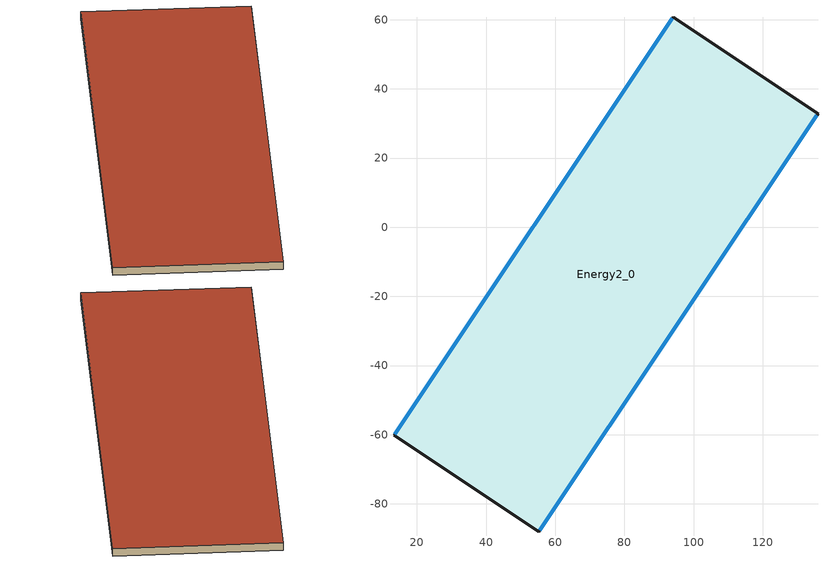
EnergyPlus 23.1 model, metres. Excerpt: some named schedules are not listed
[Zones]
Energy2_0
 floor outside (90.1-2019 Nonresidential CZ 0 Exterior Floor (Mass)): 94.16,60.76 136,32.83 55.24,-88.12 13.4,-60.18 z-14.42
 wall outside (90.1-2019 Nonresidential CZ 0 Exterior Wall (Mass)): 94.16,60.76 13.4,-60.18 55.24,-88.12 136,32.83 94.16,60.76 z-14.42:-11.9
 window (Solarban 72 (2) on Starphire - Solarban 72 (4) on Starphire - Starphire (Argon)): 93.92,60.4 13.64,-59.81 z-13.89:-12.27; 55.58,-87.61 135.66,32.32 z-14.08:-12.3
 roof outside (90.1-2019 Nonresidential CZ 0 Exterior Roof (Mass)): 94.16,60.76 13.4,-60.18 55.24,-88.12 136,32.83 z-11.9
[Site:GroundTemperature:BuildingSurface]
18, 18, 18, 18, 18, 18, 18, 18, 18, 18, 18, 18
[Site:GroundReflectance]
0.2, 0.2, 0.2, 0.2, 0.2, 0.2, 0.2, 0.2, 0.2, 0.2, 0.2, 0.2
[Site:GroundReflectance:SnowModifier]
1, 1
[Site:WeatherStation]
Wind Sensor Height Above Ground {m}=10; Wind Speed Profile Exponent=0.22; Wind Speed Profile Boundary Layer Thickness {m}=370; Air Temperature Sensor Height Above Ground {m}=1.5
[SizingPeriod:WeatherFileConditionType] Use Weather File Daylight Saving Period=No; Use Weather File Rain and Snow Indicators=No
Name | Period Selection | Day Type
Extreme Summer Weather Period for Design | SummerExtreme | SummerDesignDay
Extreme Winter Weather Period for Design | WinterExtreme | WinterDesignDay
[Building]
Building: North Axis {deg}=0; Terrain=Suburbs; Loads Convergence Tolerance Value=0.04; Temperature Convergence Tolerance Value {deltaC}=0.25; Solar Distribution=FullExterior; Maximum Number of Warmup Days=30; Minimum Number of Warmup Days=7
[Construction]
90.1-2019 Nonresidential CZ 0 Exterior Roof (Mass): Vaporpermeable Felt_0.003_90.1-2019 Nonresidential CZ 0 Exterior Roof (Mass), XPS Board_0.14713995500631277_90.1-2019 Nonresidential CZ 0 Exterior Roof (Mass), Concrete_0.203_90.1-2019 Nonresidential CZ 0 Exterior Roof (Mass), Acoustic Tile_0.005_90.1-2019 Nonresidential CZ 0 Exterior Roof (Mass)
90.1-2019 Nonresidential CZ 0 Exterior Wall (Mass): Stucco_0.025_90.1-2019 Nonresidential CZ 0 Exterior Wall (Mass), Concrete_0.203_90.1-2019 Nonresidential CZ 0 Exterior Wall (Mass), Mineral Wool_0.006340168156952033_90.1-2019 Nonresidential CZ 0 Exterior Wall (Mass), Plaster_0.013_90.1-2019 Nonresidential CZ 0 Exterior Wall (Mass)
90.1-2019 Nonresidential CZ 0 Exterior Floor (Mass): Stucco_0.025_90.1-2019 Nonresidential CZ 0 Exterior Floor (Mass), Mineral Wool_0.005244967487677573_90.1-2019 Nonresidential CZ 0 Exterior Floor (Mass), Concrete_0.102_90.1-2019 Nonresidential CZ 0 Exterior Floor (Mass), Carpet_0.02_90.1-2019 Nonresidential CZ 0 Exterior Floor (Mass)
Solarban 72 (2) on Starphire - Solarban 72 (4) on Starphire - Starphire (Argon): Solarban 72 on Starphire  6mm_0.0057_Solarban 72 (2) on Starphire - Solarban 72 (4) on Starphire - Starphire (Argon), Argon - EN673_0.0127_Solarban 72 (2) on Starphire - Solarban 72 (4) on Starphire - Starphire (Argon), Solarban 72 on Starphire  6mm_0.0057_Solarban 72 (2) on Starphire - Solarban 72 (4) on Starphire - Starphire (Argon), Argon - EN673_0.0127_Solarban 72 (2) on Starphire - Solarban 72 (4) on Starphire - Starphire (Argon), Starphire  6mm_0.0057_Solarban 72 (2) on Starphire - Solarban 72 (4) on Starphire - Starphire (Argon)
[Material]
Vaporpermeable Felt_0.003_90.1-2019 Nonresidential CZ 0 Exterior Roof (Mass): Roughness=Rough; @90.1-2019 Nonresidential CZ 0 Exterior Roof (Mass):Vaporpermeable Felt-Thickness@ [m]=0.003; @90.1-2019 Nonresidential CZ 0 Exterior Roof (Mass):Vaporpermeable Felt-Conductivity@ [W/m-K]=0.909091; @90.1-2019 Nonresidential CZ 0 Exterior Roof (Mass):Vaporpermeable Felt-Density@ [kg/m3]=0.5; @90.1-2019 Nonresidential CZ 0 Exterior Roof (Mass):Vaporpermeable Felt-SpecificHeat@ [J/kg-K]=1800; @90.1-2019 Nonresidential CZ 0 Exterior Roof (Mass):Vaporpermeable Felt-ThermalEmittance@=0.9; @90.1-2019 Nonresidential CZ 0 Exterior Roof (Mass):Vaporpermeable Felt-SolarAbsorptance@=0.7; @90.1-2019 Nonresidential CZ 0 Exterior Roof (Mass):Vaporpermeable Felt-VisibleAbsorptance@=0.7
XPS Board_0.14713995500631277_90.1-2019 Nonresidential CZ 0 Exterior Roof (Mass): Roughness=Rough; @90.1-2019 Nonresidential CZ 0 Exterior Roof (Mass):XPS Board-Thickness@ [m]=0.14714; @90.1-2019 Nonresidential CZ 0 Exterior Roof (Mass):XPS Board-Conductivity@ [W/m-K]=0.034; @90.1-2019 Nonresidential CZ 0 Exterior Roof (Mass):XPS Board-Density@ [kg/m3]=35; @90.1-2019 Nonresidential CZ 0 Exterior Roof (Mass):XPS Board-SpecificHeat@ [J/kg-K]=1400; @90.1-2019 Nonresidential CZ 0 Exterior Roof (Mass):XPS Board-ThermalEmittance@=0.9; @90.1-2019 Nonresidential CZ 0 Exterior Roof (Mass):XPS Board-SolarAbsorptance@=0.7; @90.1-2019 Nonresidential CZ 0 Exterior Roof (Mass):XPS Board-VisibleAbsorptance@=0.7
Concrete_0.203_90.1-2019 Nonresidential CZ 0 Exterior Roof (Mass): Roughness=Rough; @90.1-2019 Nonresidential CZ 0 Exterior Roof (Mass):Concrete-Thickness@ [m]=0.203; @90.1-2019 Nonresidential CZ 0 Exterior Roof (Mass):Concrete-Conductivity@ [W/m-K]=2; @90.1-2019 Nonresidential CZ 0 Exterior Roof (Mass):Concrete-Density@ [kg/m3]=2400; @90.1-2019 Nonresidential CZ 0 Exterior Roof (Mass):Concrete-SpecificHeat@ [J/kg-K]=950; @90.1-2019 Nonresidential CZ 0 Exterior Roof (Mass):Concrete-ThermalEmittance@=0.9; @90.1-2019 Nonresidential CZ 0 Exterior Roof (Mass):Concrete-SolarAbsorptance@=0.7; @90.1-2019 Nonresidential CZ 0 Exterior Roof (Mass):Concrete-VisibleAbsorptance@=0.7
Acoustic Tile_0.005_90.1-2019 Nonresidential CZ 0 Exterior Roof (Mass): Roughness=MediumSmooth; @90.1-2019 Nonresidential CZ 0 Exterior Roof (Mass):Acoustic Tile-Thickness@ [m]=0.005; @90.1-2019 Nonresidential CZ 0 Exterior Roof (Mass):Acoustic Tile-Conductivity@ [W/m-K]=0.06; @90.1-2019 Nonresidential CZ 0 Exterior Roof (Mass):Acoustic Tile-Density@ [kg/m3]=368; @90.1-2019 Nonresidential CZ 0 Exterior Roof (Mass):Acoustic Tile-SpecificHeat@ [J/kg-K]=590; @90.1-2019 Nonresidential CZ 0 Exterior Roof (Mass):Acoustic Tile-ThermalEmittance@=0.9; @90.1-2019 Nonresidential CZ 0 Exterior Roof (Mass):Acoustic Tile-SolarAbsorptance@=0.7; @90.1-2019 Nonresidential CZ 0 Exterior Roof (Mass):Acoustic Tile-VisibleAbsorptance@=0.7
Stucco_0.025_90.1-2019 Nonresidential CZ 0 Exterior Wall (Mass): Roughness=Smooth; @90.1-2019 Nonresidential CZ 0 Exterior Wall (Mass):Stucco-Thickness@ [m]=0.025; @90.1-2019 Nonresidential CZ 0 Exterior Wall (Mass):Stucco-Conductivity@ [W/m-K]=0.72; @90.1-2019 Nonresidential CZ 0 Exterior Wall (Mass):Stucco-Density@ [kg/m3]=1856; @90.1-2019 Nonresidential CZ 0 Exterior Wall (Mass):Stucco-SpecificHeat@ [J/kg-K]=840; @90.1-2019 Nonresidential CZ 0 Exterior Wall (Mass):Stucco-ThermalEmittance@=0.9; @90.1-2019 Nonresidential CZ 0 Exterior Wall (Mass):Stucco-SolarAbsorptance@=0.7; @90.1-2019 Nonresidential CZ 0 Exterior Wall (Mass):Stucco-VisibleAbsorptance@=0.7
Concrete_0.203_90.1-2019 Nonresidential CZ 0 Exterior Wall (Mass): Roughness=Rough; @90.1-2019 Nonresidential CZ 0 Exterior Wall (Mass):Concrete-Thickness@ [m]=0.203; @90.1-2019 Nonresidential CZ 0 Exterior Wall (Mass):Concrete-Conductivity@ [W/m-K]=2; @90.1-2019 Nonresidential CZ 0 Exterior Wall (Mass):Concrete-Density@ [kg/m3]=2400; @90.1-2019 Nonresidential CZ 0 Exterior Wall (Mass):Concrete-SpecificHeat@ [J/kg-K]=950; @90.1-2019 Nonresidential CZ 0 Exterior Wall (Mass):Concrete-ThermalEmittance@=0.9; @90.1-2019 Nonresidential CZ 0 Exterior Wall (Mass):Concrete-SolarAbsorptance@=0.7; @90.1-2019 Nonresidential CZ 0 Exterior Wall (Mass):Concrete-VisibleAbsorptance@=0.7
Mineral Wool_0.006340168156952033_90.1-2019 Nonresidential CZ 0 Exterior Wall (Mass): Roughness=Rough; @90.1-2019 Nonresidential CZ 0 Exterior Wall (Mass):Mineral Wool-Thickness@ [m]=0.00634017; @90.1-2019 Nonresidential CZ 0 Exterior Wall (Mass):Mineral Wool-Conductivity@ [W/m-K]=0.041; @90.1-2019 Nonresidential CZ 0 Exterior Wall (Mass):Mineral Wool-Density@ [kg/m3]=155; @90.1-2019 Nonresidential CZ 0 Exterior Wall (Mass):Mineral Wool-SpecificHeat@ [J/kg-K]=1130; @90.1-2019 Nonresidential CZ 0 Exterior Wall (Mass):Mineral Wool-ThermalEmittance@=0.9; @90.1-2019 Nonresidential CZ 0 Exterior Wall (Mass):Mineral Wool-SolarAbsorptance@=0.7; @90.1-2019 Nonresidential CZ 0 Exterior Wall (Mass):Mineral Wool-VisibleAbsorptance@=0.7
Plaster_0.013_90.1-2019 Nonresidential CZ 0 Exterior Wall (Mass): Roughness=Rough; @90.1-2019 Nonresidential CZ 0 Exterior Wall (Mass):Plaster-Thickness@ [m]=0.013; @90.1-2019 Nonresidential CZ 0 Exterior Wall (Mass):Plaster-Conductivity@ [W/m-K]=1; @90.1-2019 Nonresidential CZ 0 Exterior Wall (Mass):Plaster-Density@ [kg/m3]=2000; @90.1-2019 Nonresidential CZ 0 Exterior Wall (Mass):Plaster-SpecificHeat@ [J/kg-K]=1130; @90.1-2019 Nonresidential CZ 0 Exterior Wall (Mass):Plaster-ThermalEmittance@=0.9; @90.1-2019 Nonresidential CZ 0 Exterior Wall (Mass):Plaster-SolarAbsorptance@=0.7; @90.1-2019 Nonresidential CZ 0 Exterior Wall (Mass):Plaster-VisibleAbsorptance@=0.7
Stucco_0.025_90.1-2019 Nonresidential CZ 0 Exterior Floor (Mass): Roughness=Smooth; @90.1-2019 Nonresidential CZ 0 Exterior Floor (Mass):Stucco-Thickness@ [m]=0.025; @90.1-2019 Nonresidential CZ 0 Exterior Floor (Mass):Stucco-Conductivity@ [W/m-K]=0.72; @90.1-2019 Nonresidential CZ 0 Exterior Floor (Mass):Stucco-Density@ [kg/m3]=1856; @90.1-2019 Nonresidential CZ 0 Exterior Floor (Mass):Stucco-SpecificHeat@ [J/kg-K]=840; @90.1-2019 Nonresidential CZ 0 Exterior Floor (Mass):Stucco-ThermalEmittance@=0.9; @90.1-2019 Nonresidential CZ 0 Exterior Floor (Mass):Stucco-SolarAbsorptance@=0.7; @90.1-2019 Nonresidential CZ 0 Exterior Floor (Mass):Stucco-VisibleAbsorptance@=0.7
Mineral Wool_0.005244967487677573_90.1-2019 Nonresidential CZ 0 Exterior Floor (Mass): Roughness=Rough; @90.1-2019 Nonresidential CZ 0 Exterior Floor (Mass):Mineral Wool-Thickness@ [m]=0.00524497; @90.1-2019 Nonresidential CZ 0 Exterior Floor (Mass):Mineral Wool-Conductivity@ [W/m-K]=0.041; @90.1-2019 Nonresidential CZ 0 Exterior Floor (Mass):Mineral Wool-Density@ [kg/m3]=155; @90.1-2019 Nonresidential CZ 0 Exterior Floor (Mass):Mineral Wool-SpecificHeat@ [J/kg-K]=1130; @90.1-2019 Nonresidential CZ 0 Exterior Floor (Mass):Mineral Wool-ThermalEmittance@=0.9; @90.1-2019 Nonresidential CZ 0 Exterior Floor (Mass):Mineral Wool-SolarAbsorptance@=0.7; @90.1-2019 Nonresidential CZ 0 Exterior Floor (Mass):Mineral Wool-VisibleAbsorptance@=0.7
Concrete_0.102_90.1-2019 Nonresidential CZ 0 Exterior Floor (Mass): Roughness=Rough; @90.1-2019 Nonresidential CZ 0 Exterior Floor (Mass):Concrete-Thickness@ [m]=0.102; @90.1-2019 Nonresidential CZ 0 Exterior Floor (Mass):Concrete-Conductivity@ [W/m-K]=2; @90.1-2019 Nonresidential CZ 0 Exterior Floor (Mass):Concrete-Density@ [kg/m3]=2400; @90.1-2019 Nonresidential CZ 0 Exterior Floor (Mass):Concrete-SpecificHeat@ [J/kg-K]=950; @90.1-2019 Nonresidential CZ 0 Exterior Floor (Mass):Concrete-ThermalEmittance@=0.9; @90.1-2019 Nonresidential CZ 0 Exterior Floor (Mass):Concrete-SolarAbsorptance@=0.7; @90.1-2019 Nonresidential CZ 0 Exterior Floor (Mass):Concrete-VisibleAbsorptance@=0.7
Carpet_0.02_90.1-2019 Nonresidential CZ 0 Exterior Floor (Mass): Roughness=MediumRough; @90.1-2019 Nonresidential CZ 0 Exterior Floor (Mass):Carpet-Thickness@ [m]=0.02; @90.1-2019 Nonresidential CZ 0 Exterior Floor (Mass):Carpet-Conductivity@ [W/m-K]=0.06; @90.1-2019 Nonresidential CZ 0 Exterior Floor (Mass):Carpet-Density@ [kg/m3]=288; @90.1-2019 Nonresidential CZ 0 Exterior Floor (Mass):Carpet-SpecificHeat@ [J/kg-K]=1380; @90.1-2019 Nonresidential CZ 0 Exterior Floor (Mass):Carpet-ThermalEmittance@=0.9; @90.1-2019 Nonresidential CZ 0 Exterior Floor (Mass):Carpet-SolarAbsorptance@=0.7; @90.1-2019 Nonresidential CZ 0 Exterior Floor (Mass):Carpet-VisibleAbsorptance@=0.7
[WindowMaterial:Glazing] Optical data type [SpectralAverage or Spectral]=Spectral; Thickness [m]=0.0057; IR transmittance at normal incidence=0; IR emissivity: front side=0.84; Dirt Correction Factor for Solar and Visible Transmittance=1
Name | Name of spectral data set when Optical Data Type = Spectral | Solar transmittance at normal incidence | Solar reflectance at normal incidence: front side | Solar reflectance at normal incidence: back side | Visible transmittance at normal incidence | Visible reflectance at normal incidence: front side | Visible reflectance at normal incidence: back side | IR emissivity: back side | Conductivity [W/m-K]
Solarban 72 on Starphire  6mm_0.0057_Solarban 72 (2) on Starphire - Solarban 72 (4) on Starphire - Starphire (Argon) | Solarban 72 on Starphire  6mm_0.0057_Solarban 72 (2) on Starphire - Solarban 72 (4) on Starphire - Starphire (Argon)Optical | 0.2825 | 0.5296 | 0.592 | 0.7437 | 0.0887 | 0.0702 | 0.0178 | 1
Starphire  6mm_0.0057_Solarban 72 (2) on Starphire - Solarban 72 (4) on Starphire - Starphire (Argon) | Starphire  6mm_0.0057_Solarban 72 (2) on Starphire - Solarban 72 (4) on Starphire - Starphire (Argon)Optical | 0.8901 | 0.0784 | 0.0801 | 0.911 | 0.0819 | 0.0827 | 0.84 | 1.0003
[MaterialProperty:GlazingSpectralData]
Solarban 72 on Starphire  6mm_0.0057_Solarban 72 (2) on Starphire - Solarban 72 (4) on Starphire - Starphire (Argon)Optical: 0.3, 0.0105, 0.0602, 0.2933, 0.305, 0.0148, 0.0732, 0.2861, 0.31, 0.0195, 0.0904, 0.2899, 0.315, 0.0242, 0.1107, 0.3102, 0.32, 0.0289, 0.1326, 0.3465, 0.325, 0.035, 0.1545, 0.3968, 0.33, 0.0407, 0.1753, 0.4515, 0.335, 0.0472, 0.1953, 0.4965, 0.34, 0.0518, 0.207, 0.5268, 0.345, 0.0578, 0.228, 0.5478, 0.35, 0.0652, 0.2443, 0.5618, 0.355, 0.0748, 0.2602, 0.568, 0.36, 0.0875, 0.274, 0.569, 0.365, 0.1046, 0.2874, 0.5667, 0.37, 0.1276, 0.3035, 0.56, 0.375, 0.1577, 0.3234, 0.548, 0.38, 0.1963, 0.3419, 0.5288, 0.385, 0.2447, 0.3623, 0.5012, 0.39, 0.2994, 0.3736, 0.4653, 0.395, 0.3581, 0.3696, 0.4206, 0.4, 0.4176, 0.351, 0.3719, 0.405, 0.4761, 0.3207, 0.3203, 0.41, 0.5306, 0.2837, 0.2703, 0.415, 0.5789, 0.2444, 0.2245, 0.42, 0.6191, 0.2068, 0.1851, 0.425, 0.6515, 0.1733, 0.1523, 0.43, 0.6753, 0.1455, 0.127, 0.435, 0.6923, 0.1233, 0.108, 0.44, 0.7023, 0.1068, 0.0946, 0.445, 0.7098, 0.0953, 0.0855, 0.45, 0.7145, 0.0881, 0.0797, 0.455, 0.7171, 0.0841, 0.0762, 0.46, 0.7195, 0.0826, 0.0743, 0.465, 0.7208, 0.0827, 0.0734, 0.47, 0.7217, 0.0838, 0.0732, 0.475, 0.7234, 0.0856, 0.0733, 0.48, 0.725, 0.0877, 0.0738, 0.485, 0.7267, 0.09, 0.0743, 0.49, 0.7292, 0.092, 0.0749, 0.495, 0.7319, 0.0938, 0.0755, 0.5, 0.7341, 0.0955, 0.0761, 0.505, 0.7365, 0.0968, 0.0768, 0.51, 0.7394, 0.0979, 0.0775, 0.515, 0.7417, 0.0987, 0.0782, 0.52, 0.7438, 0.0993, 0.0789, 0.525, 0.7458, 0.0997, 0.0796, 0.53, 0.7477, 0.0998, 0.0801, 0.535, 0.749, 0.0996, 0.0805, 0.54, 0.7506, 0.0992, 0.0807, 0.545, 0.752, 0.0985, 0.0804, 0.55, 0.7532, 0.0974, 0.0798, 0.555, 0.7548, 0.0958, 0.0786, 0.56, 0.7553, 0.0935, 0.0767, 0.565, 0.7563, 0.0908, 0.0741, 0.57, 0.757, 0.0876, 0.0708, 0.575, 0.7577, 0.0837, 0.0667, 0.58, 0.7588, 0.0792, 0.0619, 0.585, 0.7592, 0.0743, 0.0565, 0.59, 0.7595, 0.0692, 0.0506, 0.595, 0.7591, 0.064, 0.0446, 0.6, 0.758, 0.0591, 0.0387, 0.605, 0.7558, 0.0547, 0.0333, 0.61, 0.7523, 0.0517, 0.0293, 0.615, 0.7459, 0.0502, 0.0269, 0.62, 0.7369, 0.0511, 0.0271, 0.625, 0.7251, 0.0551, 0.0307, 0.63, 0.7094, 0.0626, 0.0383, 0.635, 0.6907, 0.0743, 0.0505, 0.64, 0.6683, 0.0905, 0.0678, 0.645, 0.6413, 0.1115, 0.0906, 0.65, 0.6109, 0.1371, 0.1186, 0.655, 0.5772, 0.1668, 0.1515, 0.66, 0.5414, 0.1999, 0.1884, 0.665, 0.5036, 0.2361, 0.2292, 0.67, 0.4655, 0.2742, 0.2718, 0.675, 0.4277, 0.3137, 0.3161, 0.68, 0.3904, 0.3532, 0.3604, 0.685, 0.3547, 0.3917, 0.4043, 0.69, 0.3206, 0.4285, 0.4466, 0.695, 0.2892, 0.4641, 0.4871, 0.7, 0.2603, 0.4975, 0.525, 0.705, 0.2333, 0.5287, 0.5608, 0.71, 0.2094, 0.5569, 0.5938, 0.715, 0.1877, 0.5831, 0.6244, 0.72, 0.1683, 0.607, 0.6518, 0.725, 0.1509, 0.6294, 0.6775, 0.73, 0.1357, 0.6497, 0.7008, 0.735, 0.1218, 0.6678, 0.7215, 0.74, 0.1096, 0.6834, 0.7416, 0.745, 0.0987, 0.6979, 0.7586, 0.75, 0.0892, 0.7118, 0.7747, 0.755, 0.0804, 0.7227, 0.7887, 0.76, 0.0728, 0.7317, 0.8012, 0.765, 0.066, 0.7412, 0.8137, 0.77, 0.06, 0.7497, 0.8238, 0.775, 0.0546, 0.7578, 0.8337, 0.78, 0.0497, 0.7645, 0.8428, 0.785, 0.0455, 0.7703, 0.8513, 0.79, 0.0418, 0.7752, 0.8586, 0.795, 0.0382, 0.7809, 0.8659, 0.8, 0.0351, 0.7844, 0.8722, 0.805, 0.0324, 0.7907, 0.8779, 0.81, 0.0298, 0.7982, 0.8839, 0.815, 0.0275, 0.8003, 0.8894, 0.82, 0.0254, 0.8018, 0.8932, 0.825, 0.0237, 0.8027, 0.8974, 0.83, 0.0218, 0.8067, 0.9, 0.835, 0.0203, 0.8115, 0.9056, 0.84, 0.019, 0.8115, 0.9074, 0.845, 0.0175, 0.8092, 0.9111, 0.85, 0.0165, 0.8096, 0.9134, 0.855, 0.0147, 0.8123, 0.9148, 0.86, 0.0139, 0.8144, 0.9196, 0.865, 0.0131, 0.818, 0.9227, 0.87, 0.0122, 0.82, 0.925, 0.875, 0.0117, 0.8216, 0.9271, 0.88, 0.0109, 0.8228, 0.9291, 0.885, 0.0103, 0.8233, 0.9308, 0.89, 0.0098, 0.824, 0.9325, 0.895, 0.0093, 0.8249, 0.9342, 0.9, 0.0087, 0.8257, 0.9357, 0.905, 0.0081, 0.8264, 0.9373, 0.91, 0.0079, 0.8271, 0.9388, 0.915, 0.0074, 0.8274, 0.9402, 0.92, 0.007, 0.8276, 0.9415, 0.925, 0.0066, 0.8276, 0.9428, 0.93, 0.0063, 0.828, 0.944, 0.935, 0.0062, 0.8286, 0.945, 0.94, 0.0058, 0.8291, 0.9461, 0.945, 0.0055, 0.8293, 0.9472, 0.95, 0.0052, 0.8297, 0.9482, 0.955, 0.005, 0.8299, 0.9491, 0.96, 0.0049, 0.8303, 0.9501, 0.965, 0.0046, 0.8301, 0.951, 0.97, 0.0042, 0.83, 0.9518, 0.975, 0.0041, 0.8304, 0.9526, 0.98, 0.004, 0.8311, 0.9534, 0.985, 0.0038, 0.8312, 0.9542, 0.99, 0.0037, 0.8312, 0.9548, 0.995, 0.0036, 0.8319, 0.9555, 1, 0.0035, 0.8322, 0.9561, 1.005, 0.0032, 0.8319, 0.9568, 1.01, 0.0031, 0.8315, 0.9573, 1.015, 0.0028, 0.8327, 0.9579, 1.02, 0.0027, 0.8327, 0.9585, 1.025, 0.0027, 0.8322, 0.9592, 1.03, 0.0028, 0.8327, 0.9598, 1.035, 0.0025, 0.833, 0.9603, 1.04, 0.0022, 0.8322, 0.9606, 1.045, 0.0023, 0.8334, 0.9609, 1.05, 0.0024, 0.8334, 0.9616, 1.055, 0.0023, 0.8332, 0.9621, 1.06, 0.002, 0.8335, 0.9626, 1.065, 0.0021, 0.834, 0.963, 1.07, 0.0022, 0.8338, 0.9634, 1.075, 0.0019, 0.8343, 0.9637, 1.08, 0.0019, 0.8346, 0.9641, 1.085, 0.0017, 0.8345, 0.9646, 1.09, 0.0017, 0.8354, 0.965, 1.095, 0.0016, 0.835, 0.9653, 1.1, 0.0016, 0.8354, 0.9655, 1.105, 0.0016, 0.8356, 0.9659, 1.11, 0.0016, 0.8366, 0.9664, 1.115, 0.0016, 0.8371, 0.9667, 1.12, 0.0014, 0.8365, 0.9669, 1.125, 0.0014, 0.837, 0.9672, 1.13, 0.0013, 0.8379, 0.9676, 1.135, 0.0014, 0.838, 0.9678, 1.14, 0.0013, 0.8375, 0.968, 1.145, 0.0013, 0.8379, 0.9683, 1.15, 0.0013, 0.8392, 0.9685, 1.155, 0.0012, 0.8386, 0.9688, 1.16, 0.0012, 0.8395, 0.9691, 1.165, 0.0011, 0.8395, 0.9695, 1.17, 0.0008, 0.8399, 0.9696, 1.175, 0.0009, 0.8398, 0.9698, 1.18, 0.001, 0.8399, 0.9701, 1.185, 0.001, 0.8406, 0.9703, 1.19, 0.001, 0.842, 0.9705, 1.195, 0.0009, 0.8415, 0.9707, 1.2, 0.0008, 0.8421, 0.9709, 1.205, 0.0009, 0.8414, 0.9711, 1.21, 0.001, 0.842, 0.9712, 1.215, 0.0008, 0.8421, 0.9714, 1.22, 0.0009, 0.8432, 0.9716, 1.225, 0.001, 0.8433, 0.9719, 1.23, 0.001, 0.8439, 0.9721, 1.235, 0.001, 0.8437, 0.9723, 1.24, 0.0009, 0.8445, 0.9724, 1.245, 0.0008, 0.8448, 0.9728, 1.25, 0.0006, 0.8458, 0.973, 1.255, 0.0007, 0.845, 0.973, 1.26, 0.0007, 0.8455, 0.9731, 1.265, 0.0007, 0.847, 0.9732, 1.27, 0.0007, 0.8474, 0.9736, 1.275, 0.0008, 0.8481, 0.9737, 1.28, 0.0006, 0.848, 0.9737, 1.285, 0.0005, 0.8479, 0.9739, 1.29, 0.0005, 0.8484, 0.9741, 1.295, 0.0007, 0.849, 0.9742, 1.3, 0.0008, 0.8496, 0.9741, 1.305, 0.0007, 0.8503, 0.9744, 1.31, 0.0006, 0.8505, 0.9746, 1.315, 0.0006, 0.8514, 0.9747, 1.32, 0.0005, 0.8517, 0.9748, 1.325, 0.0003, 0.8521, 0.9749, 1.33, 0.0005, 0.8523, 0.975, 1.335, 0.0005, 0.8545, 0.9751, 1.34, 0.0003, 0.8558, 0.9753, 1.345, 0.0003, 0.8547, 0.9755, 1.35, 0.0004, 0.8549, 0.9756, 1.355, 0.0005, 0.8554, 0.9758, 1.36, 0.0007, 0.8554, 0.976, 1.365, 0.0006, 0.8557, 0.976, 1.37, 0.0004, 0.8556, 0.9761, 1.375, 0.0004, 0.8555, 0.9762, 1.38, 0.0005, 0.8558, 0.9762, 1.385, 0.0005, 0.855, 0.9763, 1.39, 0.0004, 0.8566, 0.9764, 1.395, 0.0005, 0.8568, 0.9766, 1.4, 0.0004, 0.857, 0.9767, 1.405, 0.0002, 0.8568, 0.9767, 1.41, 0.0003, 0.8587, 0.9767, 1.415, 0.0005, 0.8591, 0.9768, 1.42, 0.0005, 0.8592, 0.9768, 1.425, 0.0006, 0.8607, 0.977, 1.43, 0.0004, 0.861, 0.9771, 1.435, 0.0004, 0.8621, 0.977, 1.44, 0.0005, 0.8629, 0.9771, 1.445, 0.0005, 0.864, 0.9771, 1.45, 0.0004, 0.8653, 0.9771, 1.455, 0.0003, 0.8664, 0.9774, 1.46, 0.0003, 0.8668, 0.9775, 1.465, 0.0003, 0.8676, 0.9776, 1.47, 0.0001, 0.8687, 0.9776, 1.475, 0.0002, 0.8702, 0.9776, 1.48, 0.0004, 0.871, 0.9778, 1.485, 0.0003, 0.8725, 0.9778, 1.49, 0.0003, 0.8732, 0.9778, 1.495, 0.0004, 0.8743, 0.9779, 1.5, 0.0005, 0.8746, 0.978, 1.505, 0.0004, 0.8755, 0.9781, 1.51, 0.0004, 0.8758, 0.9782, 1.515, 0.0004, 0.8771, 0.9783, 1.52, 0.0003, 0.8777, 0.9781, 1.525, 0.0004, 0.8781, 0.9781, 1.53, 0.0003, 0.8787, 0.9783, 1.535, 0.0001, 0.8799, 0.9785, 1.54, 0.0002, 0.8804, 0.9785, 1.545, 0.0002, 0.8814, 0.9785, 1.55, 0.0003, 0.8815, 0.9786, 1.555, 0.0002, 0.8826, 0.9787, 1.56, 0.0002, 0.8829, 0.9786, 1.565, 0.0002, 0.8834, 0.9787, 1.57, 0.0001, 0.8837, 0.9788, 1.575, 0.0002, 0.8847, 0.9788, 1.58, 0.0003, 0.8854, 0.9789, 1.585, 0.0003, 0.8857, 0.9789, 1.59, 0.0004, 0.8858, 0.9792, 1.595, 0.0003, 0.8862, 0.9792, 1.6, 0.0002, 0.8863, 0.9791, 1.605, 0.0001, 0.887, 0.9791, 1.61, 0.0001, 0.8873, 0.9792, 1.615, 0.0003, 0.8877, 0.9792, 1.62, 0.0003, 0.8877, 0.9793, 1.625, 0.0002, 0.8881, 0.9793, 1.63, 0.0002, 0.8876, 0.9794, 1.635, 0.0002, 0.8879, 0.9796, 1.64, 0.0002, 0.8877, 0.9795, 1.645, 0, 0.8876, 0.9796, 1.65, 0, 0.888, 0.9796, 1.655, 0.0002, 0.8881, 0.9796, 1.66, 0.0003, 0.8884, 0.9796, 1.665, 0.0003, 0.8885, 0.9797, 1.67, 0.0003, 0.8884, 0.9797, 1.675, 0.0001, 0.8886, 0.9797, 1.68, 0.0001, 0.8883, 0.9798, 1.685, 0.0001, 0.8886, 0.9798, 1.69, 0.0002, 0.8882, 0.9798, 1.695, 0.0001, 0.8881, 0.9799, 1.7, 0.0001, 0.8878, 0.98, 1.705, 0.0001, 0.8877, 0.98, 1.71, 0.0002, 0.8874, 0.98, 1.715, 0, 0.8877, 0.9802, 1.72, 0, 0.8874, 0.9804, 1.725, 0.0002, 0.8862, 0.9803, 1.73, 0.0002, 0.8859, 0.9802, 1.735, 0.0002, 0.8854, 0.9804, 1.74, 0.0003, 0.885, 0.9804, 1.745, 0.0001, 0.8844, 0.9804, 1.75, 0.0001, 0.884, 0.9804, 1.755, 0.0001, 0.8836, 0.9804, 1.76, 0.0001, 0.8828, 0.9806, 1.765, 0.0002, 0.8821, 0.9807, 1.77, 0.0002, 0.8816, 0.9805, 1.775, 0.0003, 0.8809, 0.9806, 1.78, 0.0002, 0.88, 0.9807, 1.785, 0.0002, 0.8794, 0.9807, 1.79, 0.0002, 0.8789, 0.9807, 1.795, 0.0002, 0.8777, 0.9808, 1.8, 0.0003, 0.8767, 0.9808, 1.805, 0.0003, 0.8762, 0.9809, 1.81, 0.0001, 0.8759, 0.981, 1.815, 0.0001, 0.8755, 0.9809, 1.82, 0, 0.8751, 0.9811, 1.825, 0, 0.8749, 0.9812, 1.83, 0.0002, 0.874, 0.9812, 1.835, 0, 0.8734, 0.9812, 1.84, 0.0001, 0.8729, 0.9812, 1.845, 0.0002, 0.872, 0.9813, 1.85, 0.0003, 0.8721, 0.9814, 1.855, 0.0001, 0.8719, 0.9814, 1.86, 0.0001, 0.8705, 0.9813, 1.865, 0.0003, 0.87, 0.9812, 1.87, 0.0004, 0.8693, 0.9815, 1.875, 0.0003, 0.8686, 0.9815, 1.88, 0.0002, 0.8683, 0.9813, 1.885, 0.0001, 0.8675, 0.9813, 1.89, 0, 0.867, 0.9814, 1.895, 0.0001, 0.8663, 0.9814, 1.9, 0.0003, 0.8656, 0.9815, 1.905, 0.0002, 0.8652, 0.9817, 1.91, 0, 0.8651, 0.9817, 1.915, 0.0001, 0.8646, 0.9817, 1.92, 0.0001, 0.8641, 0.9817, 1.925, 0, 0.8641, 0.9815, 1.93, 0.0003, 0.8631, 0.9815, 1.935, 0.0001, 0.8627, 0.9816, 1.94, 0.0002, 0.8626, 0.9816, 1.945, 0.0001, 0.8619, 0.9816, 1.95, 0, 0.8616, 0.9817, 1.955, 0.0001, 0.8611, 0.9818, 1.96, 0.0002, 0.8607, 0.9821, 1.965, 0.0001, 0.8598, 0.982, 1.97, 0.0001, 0.8589, 0.982, 1.975, 0.0002, 0.858, 0.9819, 1.98, 0.0001, 0.8571, 0.9818, 1.985, 0.0001, 0.8561, 0.9819, 1.99, 0, 0.8553, 0.9818, 1.995, 0, 0.8547, 0.9819, 2, 0, 0.8538, 0.982, 2.005, 0, 0.8526, 0.9818, 2.01, 0.0001, 0.8521, 0.9819, 2.015, 0.0002, 0.8519, 0.982, 2.02, 0.0002, 0.851, 0.982, 2.025, 0, 0.8501, 0.9819, 2.03, 0, 0.8501, 0.9819, 2.035, 0.0001, 0.8498, 0.9819, 2.04, 0.0002, 0.849, 0.982, 2.045, 0.0001, 0.8487, 0.982, 2.05, 0.0001, 0.8483, 0.982, 2.055, 0.0002, 0.8476, 0.982, 2.06, 0.0002, 0.8473, 0.9822, 2.065, 0.0001, 0.847, 0.9822, 2.07, 0.0001, 0.8468, 0.9819, 2.075, 0.0001, 0.8463, 0.9819, 2.08, 0.0002, 0.8457, 0.9821, 2.085, 0.0002, 0.8453, 0.9821, 2.09, 0.0003, 0.8447, 0.982, 2.095, 0.0001, 0.8441, 0.9821, 2.1, 0.0002, 0.8433, 0.982, 2.105, 0.0001, 0.843, 0.9823, 2.11, 0.0001, 0.8424, 0.9822, 2.115, 0.0001, 0.8413, 0.9823, 2.12, 0.0001, 0.8403, 0.9823, 2.125, 0, 0.8398, 0.9823, 2.13, 0.0001, 0.8385, 0.9821, 2.135, 0, 0.8367, 0.9822, 2.14, 0, 0.8353, 0.9823, 2.145, 0, 0.8333, 0.9823, 2.15, 0, 0.8312, 0.9823, 2.155, 0.0002, 0.8274, 0.9822, 2.16, 0, 0.8237, 0.9823, 2.165, 0, 0.8194, 0.9823, 2.17, 0, 0.8156, 0.9824, 2.175, 0.0001, 0.8123, 0.9823, 2.18, 0.0001, 0.8081, 0.9824, 2.185, 0, 0.8047, 0.9823, 2.19, 0.0001, 0.801, 0.9825, 2.195, 0.0001, 0.7973, 0.9824, 2.2, 0.0001, 0.7928, 0.9825, 2.205, 0, 0.7898, 0.9823, 2.21, 0.0002, 0.7871, 0.9823, 2.215, 0, 0.7849, 0.9823, 2.22, 0.0002, 0.7829, 0.9825, 2.225, 0.0001, 0.7813, 0.9827, 2.23, 0.0003, 0.7794, 0.9822, 2.235, 0, 0.7788, 0.9825, 2.24, 0, 0.7781, 0.9827, 2.245, 0.0001, 0.7778, 0.9827, 2.25, 0.0002, 0.7775, 0.9825, 2.255, 0.0001, 0.7782, 0.9825, 2.26, 0, 0.7789, 0.9825, 2.265, 0, 0.78, 0.9826, 2.27, 0.0001, 0.781, 0.9825, 2.275, 0.0004, 0.7827, 0.9825, 2.28, 0.0001, 0.7838, 0.9825, 2.285, 0.0001, 0.7851, 0.9824, 2.29, 0.0002, 0.7861, 0.9825, 2.295, 0.0001, 0.7876, 0.9826, 2.3, 0.0001, 0.789, 0.9827, 2.305, 0, 0.7891, 0.9827, 2.31, 0.0002, 0.7895, 0.9827, 2.315, 0.0001, 0.7892, 0.9827, 2.32, 0.0001, 0.7897, 0.9827, 2.325, 0, 0.7895, 0.9828, 2.33, 0.0001, 0.7896, 0.9828, 2.335, 0, 0.789, 0.9827, 2.34, 0, 0.7885, 0.9829, 2.345, 0, 0.7887, 0.983, 2.35, 0, 0.7876, 0.9831, 2.355, 0.0002, 0.7872, 0.9829, 2.36, 0, 0.7873, 0.9829, 2.365, 0, 0.7865, 0.983, 2.37, 0, 0.7859, 0.9829, 2.375, 0.0001, 0.785, 0.9828, 2.38, 0, 0.7839, 0.983, 2.385, 0.0001, 0.7827, 0.9828, 2.39, 0, 0.7811, 0.9829, 2.395, 0, 0.7799, 0.9831, 2.4, 0, 0.7784, 0.983, 2.405, 0, 0.7757, 0.9832, 2.41, 0, 0.7731, 0.9833, 2.415, 0, 0.7702, 0.9829, 2.42, 0, 0.7673, 0.9834, 2.425, 0, 0.7655, 0.983, 2.43, 0, 0.7624, 0.9834, 2.435, 0.0001, 0.7593, 0.9832, 2.44, 0.0002, 0.7559, 0.983, 2.445, 0.0002, 0.7525, 0.9832, 2.45, 0, 0.7495, 0.9831, 2.455, 0, 0.7477, 0.9833, 2.46, 0, 0.7459, 0.9831, 2.465, 0, 0.7435, 0.983, 2.47, 0.0001, 0.7416, 0.9831, 2.475, 0.0002, 0.7386, 0.9828, 2.48, 0.0002, 0.7351, 0.9829, 2.485, 0, 0.7324, 0.9828, 2.49, 0.0002, 0.7331, 0.9835, 2.495, 0, 0.7323, 0.9827, 2.5, 0.0007, 0.7279, 0.9823
Starphire  6mm_0.0057_Solarban 72 (2) on Starphire - Solarban 72 (4) on Starphire - Starphire (Argon)Optical: 0.3, 0.3137, 0.0499, 0.0323, 0.305, 0.4279, 0.0563, 0.057, 0.31, 0.5314, 0.0612, 0.0631, 0.315, 0.6222, 0.0665, 0.0692, 0.32, 0.6985, 0.0714, 0.0748, 0.325, 0.7594, 0.0759, 0.0796, 0.33, 0.8061, 0.0794, 0.0835, 0.335, 0.8399, 0.082, 0.086, 0.34, 0.8639, 0.0839, 0.0881, 0.345, 0.8797, 0.0849, 0.0889, 0.35, 0.8901, 0.0857, 0.0895, 0.355, 0.8972, 0.0863, 0.0901, 0.36, 0.9013, 0.0865, 0.09, 0.365, 0.9037, 0.0864, 0.0893, 0.37, 0.9054, 0.0863, 0.0882, 0.375, 0.9058, 0.0862, 0.0879, 0.38, 0.9056, 0.0861, 0.0879, 0.385, 0.9066, 0.0859, 0.0875, 0.39, 0.9075, 0.0859, 0.0869, 0.395, 0.908, 0.0858, 0.0867, 0.4, 0.9081, 0.0855, 0.0862, 0.41, 0.908, 0.0853, 0.086, 0.42, 0.9081, 0.0849, 0.0856, 0.43, 0.9085, 0.0846, 0.0854, 0.44, 0.9087, 0.0844, 0.0851, 0.45, 0.9093, 0.0842, 0.0849, 0.46, 0.9102, 0.0839, 0.0844, 0.47, 0.9101, 0.0835, 0.0839, 0.48, 0.9107, 0.0833, 0.0839, 0.49, 0.9114, 0.0833, 0.0837, 0.5, 0.9118, 0.083, 0.0831, 0.51, 0.9123, 0.0827, 0.083, 0.52, 0.912, 0.0825, 0.0828, 0.53, 0.9121, 0.0824, 0.0828, 0.54, 0.912, 0.0822, 0.0827, 0.55, 0.9122, 0.0821, 0.0828, 0.56, 0.9119, 0.0819, 0.0827, 0.57, 0.9116, 0.0818, 0.0828, 0.58, 0.9109, 0.0815, 0.0825, 0.59, 0.9104, 0.0814, 0.0826, 0.6, 0.9096, 0.0812, 0.0824, 0.61, 0.9091, 0.081, 0.0823, 0.62, 0.908, 0.0807, 0.0821, 0.63, 0.9068, 0.0806, 0.0822, 0.64, 0.9062, 0.0804, 0.0821, 0.65, 0.9051, 0.0802, 0.0822, 0.66, 0.9039, 0.0799, 0.0819, 0.67, 0.903, 0.0798, 0.0816, 0.68, 0.9017, 0.0795, 0.0816, 0.69, 0.9006, 0.0793, 0.0816, 0.7, 0.8994, 0.0791, 0.0815, 0.71, 0.8988, 0.079, 0.0814, 0.72, 0.8974, 0.0788, 0.0813, 0.73, 0.896, 0.0786, 0.0812, 0.74, 0.8951, 0.0785, 0.081, 0.75, 0.893, 0.0782, 0.0808, 0.76, 0.8916, 0.0779, 0.0805, 0.77, 0.8908, 0.0778, 0.0805, 0.78, 0.8886, 0.0776, 0.08, 0.79, 0.8876, 0.0774, 0.0799, 0.8, 0.8866, 0.0771, 0.0795, 0.81, 0.8858, 0.0773, 0.0798, 0.82, 0.8842, 0.077, 0.0795, 0.83, 0.884, 0.0768, 0.0791, 0.84, 0.8825, 0.0767, 0.0793, 0.85, 0.8791, 0.0762, 0.0784, 0.86, 0.8796, 0.0777, 0.0802, 0.87, 0.8798, 0.0773, 0.08, 0.88, 0.8789, 0.0772, 0.0796, 0.89, 0.8778, 0.077, 0.0797, 0.9, 0.877, 0.0768, 0.0789, 0.91, 0.8763, 0.0766, 0.0789, 0.92, 0.8753, 0.0763, 0.0782, 0.93, 0.8745, 0.0763, 0.0786, 0.94, 0.874, 0.0764, 0.0788, 0.95, 0.8734, 0.0761, 0.0783, 0.96, 0.8727, 0.076, 0.0782, 0.97, 0.8721, 0.0759, 0.0781, 0.98, 0.8716, 0.0758, 0.0781, 0.99, 0.8711, 0.0758, 0.0781, 1, 0.8708, 0.0756, 0.078, 1.05, 0.869, 0.0754, 0.0776, 1.1, 0.8684, 0.075, 0.0772, 1.15, 0.8684, 0.0748, 0.077, 1.2, 0.8688, 0.0747, 0.0768, 1.25, 0.8698, 0.0746, 0.0766, 1.3, 0.8715, 0.0746, 0.0764, 1.35, 0.8737, 0.0745, 0.0761, 1.4, 0.874, 0.0744, 0.0762, 1.45, 0.878, 0.0746, 0.0762, 1.5, 0.8827, 0.0747, 0.0763, 1.55, 0.8858, 0.0748, 0.0763, 1.6, 0.8882, 0.0748, 0.0761, 1.65, 0.8887, 0.0745, 0.0756, 1.7, 0.8884, 0.0744, 0.0756, 1.75, 0.8862, 0.074, 0.0751, 1.8, 0.8828, 0.0735, 0.0745, 1.85, 0.8801, 0.0731, 0.0741, 1.9, 0.8767, 0.0725, 0.0734, 1.95, 0.8746, 0.0725, 0.0734, 2, 0.8705, 0.0718, 0.0724, 2.05, 0.8678, 0.0715, 0.0722, 2.1, 0.865, 0.0711, 0.072, 2.15, 0.8581, 0.0701, 0.0705, 2.2, 0.8366, 0.0686, 0.0692, 2.25, 0.83, 0.0681, 0.0686, 2.3, 0.8356, 0.0688, 0.0697, 2.35, 0.8346, 0.0676, 0.0682, 2.4, 0.8297, 0.0678, 0.0674, 2.45, 0.8133, 0.0661, 0.0659, 2.5, 0.8014, 0.0646, 0.0641
[WindowMaterial:Gas]
Argon - EN673_0.0127_Solarban 72 (2) on Starphire - Solarban 72 (4) on Starphire - Starphire (Argon): Gas type (Air - Argon - Krypton - Xenon - SF6 - Custom)=ARGON; Thickness [m]=0.0127
[WindowMaterial:Shade] Solar Reflectance=0.69; Visible reflectance=0.69; Thermal Hemispherical Emissivity=0.9; Infrared Transmittance=0; Top opening multiplier=1; Bottom opening multiplier=1; Left-side opening multiplier=1; Right-side opening multiplier=1; Air flow permeability=0
Name | @Energy2_0:f1:w0-ShadingSystemTransmittanceSolar@ | @Energy2_0:f1:w0-ShadingSystemTransmittanceVisible@ | @Energy2_0:f1:w0-ShadingThickness@ [m] | @Energy2_0:f1:w0-ShadingConductivity@ [W/m-K] | @Energy2_0:f1:w0-ShadeGlassDistance@ [m] | @Energy2_0:f3:w0-ShadingSystemTransmittanceSolar@ | @Energy2_0:f3:w0-ShadingSystemTransmittanceVisible@ | @Energy2_0:f3:w0-ShadingThickness@ [m] | @Energy2_0:f3:w0-ShadingConductivity@ [W/m-K] | @Energy2_0:f3:w0-ShadeGlassDistance@ [m]
Energy2_0:f1:w0_Shade | 0.3 | 0.3 | 0.003 | 0.1 | 0.05
Energy2_0:f3:w0_Shade |  |  |  |  |  | 0.3 | 0.3 | 0.003 | 0.1 | 0.05
[Zone]
Energy2_0: Rotation [deg]=0; Type=1; Multiplier=1; Volume [m3]=18379.6; Area [m2]=7316.54; Zone Inside Convection Algorithm=TARP; Zone Outside Convection Algorithm=DOE-2
[People]
People Energy2_0: Zone or ZoneList=Energy2_0; OccupancySchedule=College BLDG_OCC_SCH_Offices; Number of People Calculation Method=People/Area; PeopleDensity [person/m2]=0.154; Fraction Radiant=0.3; Sensible Heat Fraction=AUTOCALCULATE; Activity Level Schedule=Energy2_0PeopleActivity; Carbon Dioxide Generation Rate [m3/s-W]=3.82E-08; Enable ASHRAE 55 Comfort Warnings=No; Mean Radiant Temperature Calculation Type=ZoneAveraged; Work Efficiency Schedule=Energy2_0WorkEfficiency; Clothing Insulation Calculation Method=DynamicClothingModelASHRAE55; Air Velocity Schedule=AirSpeed 0; Thermal Comfort Model 1 Type=AdaptiveASH55; Thermal Comfort Model 2 Type=Pierce; Thermal Comfort Model 3 Type=Fanger
[ElectricEquipment]
Energy2_0 Equipment: Zone or ZoneList=Energy2_0; EquipmentAvailibilitySchedule=College BLDG_EQUIP_SCH_Base; Design Level Calculation Method=Watts/Area; EquipmentPowerDensity [W/m2]=6; Fraction Latent=0; Fraction Radiant=.2; Fraction Lost=0
[Lights]
Energy2_0 General lighting: Zone or ZoneList=Energy2_0; LightsAvailibilitySchedule=College BLDG_LIGHT_SCH; Design Level Calculation Method=Watts/Area; LightingPowerDensity [W/m2]=6; Return Air Fraction=0; Fraction Radiant=.42; Fraction Visible=.18; Fraction Replaceable=1
[ZoneVentilation:WindandStackOpenArea]
Energy2_0NatVent_Buoy: Zone=Energy2_0; Opening Area {m2}=392.919; Opening Area Fraction Schedule=NatVentAvail_Energy2_0; Opening Effectiveness=0; Effective Angle {deg}=0; Height Difference {m}=0.427966; Discharge Coefficient for Opening=0.6; Minimum Indoor Temperature {C}=22; Maximum Indoor Temperature {C}=100; Delta Temperature {deltaC}=1; Minimum Outdoor Temperature {C}=0; Maximum Outdoor Temperature {C}=30; Maximum Wind Speed {m/s}=40
[ZoneInfiltration:DesignFlowRate]
Energy2_0Infiltration: Zone or ZoneList=Energy2_0; Schedule=On; Design Flow Rate Calculation Method=AirChanges/Hour; @Energy2_0-InfiltrationAch@ [Air Changes per Hour]=0.1; @Energy2_0-InfiltrationConstantCoefficient@=1; @Energy2_0-InfiltrationTemperatureCoefficient@=0; @Energy2_0-InfiltrationWindVelocityCoefficient@=0; @Energy2_0-InfiltrationWindVelocitySquaredCoefficient@=0
[WindowShadingControl] Zone=Energy2_0; Shading type=ExteriorShade; Shading control is scheduled=Yes; Glare control is active=No; Type of slat angle control=FixedSlatAngle; Setpoint 2=0; Multiple Surface Control Type=Sequential
Name | @Energy2_0:f1:w0-ShadingControlType@ | @Energy2_0:f1:w0-ShadingSystemAvailibilitySchedule@ | @Energy2_0:f1:w0-ShadingSystemSetPoint@ | Material name of shading device | Fenestration Surface 1 | @Energy2_0:f3:w0-ShadingControlType@ | @Energy2_0:f3:w0-ShadingSystemAvailibilitySchedule@ | @Energy2_0:f3:w0-ShadingSystemSetPoint@
Energy2_0:f1:w0_ShadingControl | OnIfHighSolarOnWindow | AllOn | 180 | Energy2_0:f1:w0_Shade | Energy2_0:f1:w0
Energy2_0:f3:w0_ShadingControl |  |  |  | Energy2_0:f3:w0_Shade | Energy2_0:f3:w0 | OnIfHighSolarOnWindow | AllOn | 180
[Zone equipment]
Energy2_0: Energy2_0 Ideal Loads Air
[Sizing:Zone]
Energy2_0: Zone Cooling Design Supply Air Temperature Input Method=SupplyAirTemperature; Zone Cooling Design Supply Air Temperature {C}=12; Zone Heating Design Supply Air Temperature Input Method=SupplyAirTemperature; Zone Heating Design Supply Air Temperature {C}=35; Zone Cooling Design Supply Air Humidity Ratio {kgWater/kgDryAir}=0.009; Zone Heating Design Supply Air Humidity Ratio {kgWater/kgDryAir}=0.004; Design Specification Outdoor Air Object=Energy2_0MinFreshAir; Zone Heating Sizing Factor=1.15; Zone Cooling Sizing Factor=1.15; Cooling Design Air Flow Method=DesignDay; Heating Design Air Flow Method=DesignDay
[ZoneControl:Thermostat]
Energy2_0 Thermostat: Zone or ZoneList=Energy2_0; Control Type Schedule=Energy2_0_ZoneControlTypeSched; Control 1=Dual Setpoint - Zone Energy2_0
[ThermostatSetpoint:DualSetpoint]
Dual Setpoint - Zone Energy2_0: Heating Setpoint Temperature Schedule=College HTGSETP_SCH; Cooling Setpoint Temperature Schedule=College CLGSETP_SCH
[DesignSpecification:OutdoorAir]
Energy2_0MinFreshAir: Outdoor Air Method=Sum; @Energy2_0-MinFreshAirPerson@ [m3/s-person]=0.00235975; @Energy2_0-MinFreshAirArea@ [m3/s-m2]=0; MechVentSchedule=AllOn
[Schedule:Constant]
On; AllOn: 1
AirSpeed 0: 0
Energy2_0PeopleActivity: Any Number, 125.28
Energy2_0WorkEfficiency: Any Number, 0
Energy2_0_ZoneControlTypeSched: 4
[Schedule:Year]
College BLDG_OCC_SCH_Offices: Fraction, College BLDG_OCC_SCH_Offices_0, 1, 1, 1, 7, College BLDG_OCC_SCH_Offices_1, 1, 8, 1, 14, College BLDG_OCC_SCH_Offices_2, 1, 15, 1, 21, College BLDG_OCC_SCH_Offices_3, 1, 22, 1, 28, College BLDG_OCC_SCH_Offices_4, 1, 29, 2, 4, College BLDG_OCC_SCH_Offices_5, 2, 5, 2, 11, College BLDG_OCC_SCH_Offices_6, 2, 12, 2, 18, College BLDG_OCC_SCH_Offices_7, 2, 19, 2, 25, College BLDG_OCC_SCH_Offices_8, 2, 26, 3, 4, College BLDG_OCC_SCH_Offices_9, 3, 5, 3, 11, College BLDG_OCC_SCH_Offices_10, 3, 12, 3, 18, College BLDG_OCC_SCH_Offices_11, 3, 19, 3, 25, College BLDG_OCC_SCH_Offices_12, 3, 26, 4, 1, College BLDG_OCC_SCH_Offices_13, 4, 2, 4, 8, College BLDG_OCC_SCH_Offices_14, 4, 9, 4, 15, College BLDG_OCC_SCH_Offices_15, 4, 16, 4, 22, College BLDG_OCC_SCH_Offices_16, 4, 23, 4, 29, College BLDG_OCC_SCH_Offices_17, 4, 30, 5, 6, College BLDG_OCC_SCH_Offices_18, 5, 7, 5, 13, College BLDG_OCC_SCH_Offices_19, 5, 14, 5, 20, College BLDG_OCC_SCH_Offices_20, 5, 21, 5, 27, College BLDG_OCC_SCH_Offices_21, 5, 28, 6, 3, College BLDG_OCC_SCH_Offices_22, 6, 4, 6, 10, College BLDG_OCC_SCH_Offices_23, 6, 11, 6, 17, College BLDG_OCC_SCH_Offices_24, 6, 18, 6, 24, College BLDG_OCC_SCH_Offices_25, 6, 25, 7, 1, College BLDG_OCC_SCH_Offices_26, 7, 2, 7, 8, College BLDG_OCC_SCH_Offices_27, 7, 9, 7, 15, College BLDG_OCC_SCH_Offices_28, 7, 16, 7, 22, College BLDG_OCC_SCH_Offices_29, 7, 23, 7, 29, College BLDG_OCC_SCH_Offices_30, 7, 30, 8, 5, College BLDG_OCC_SCH_Offices_31, 8, 6, 8, 12, College BLDG_OCC_SCH_Offices_32, 8, 13, 8, 19, College BLDG_OCC_SCH_Offices_33, 8, 20, 8, 26, College BLDG_OCC_SCH_Offices_34, 8, 27, 9, 2, College BLDG_OCC_SCH_Offices_35, 9, 3, 9, 9, College BLDG_OCC_SCH_Offices_36, 9, 10, 9, 16, College BLDG_OCC_SCH_Offices_37, 9, 17, 9, 23, College BLDG_OCC_SCH_Offices_38, 9, 24, 9, 30, College BLDG_OCC_SCH_Offices_39, 10, 1, 10, 7, College BLDG_OCC_SCH_Offices_40, 10, 8, 10, 14, College BLDG_OCC_SCH_Offices_41, 10, 15, 10, 21, College BLDG_OCC_SCH_Offices_42, 10, 22, 10, 28, College BLDG_OCC_SCH_Offices_43, 10, 29, 11, 4, College BLDG_OCC_SCH_Offices_44, 11, 5, 11, 11, College BLDG_OCC_SCH_Offices_45, 11, 12, 11, 18, College BLDG_OCC_SCH_Offices_46, 11, 19, 11, 25, College BLDG_OCC_SCH_Offices_47, 11, 26, 12, 2, College BLDG_OCC_SCH_Offices_48, 12, 3, 12, 9, College BLDG_OCC_SCH_Offices_49, 12, 10, 12, 16, College BLDG_OCC_SCH_Offices_50, 12, 17, 12, 23, College BLDG_OCC_SCH_Offices_51, 12, 24, 12, 30, College BLDG_OCC_SCH_Offices_52, 12, 31, 12, 31
College BLDG_EQUIP_SCH_Base: Fraction, College BLDG_EQUIP_SCH_Base_0, 1, 1, 1, 7, College BLDG_EQUIP_SCH_Base_1, 1, 8, 1, 14, College BLDG_EQUIP_SCH_Base_2, 1, 15, 1, 21, College BLDG_EQUIP_SCH_Base_3, 1, 22, 1, 28, College BLDG_EQUIP_SCH_Base_4, 1, 29, 2, 4, College BLDG_EQUIP_SCH_Base_5, 2, 5, 2, 11, College BLDG_EQUIP_SCH_Base_6, 2, 12, 2, 18, College BLDG_EQUIP_SCH_Base_7, 2, 19, 2, 25, College BLDG_EQUIP_SCH_Base_8, 2, 26, 3, 4, College BLDG_EQUIP_SCH_Base_9, 3, 5, 3, 11, College BLDG_EQUIP_SCH_Base_10, 3, 12, 3, 18, College BLDG_EQUIP_SCH_Base_11, 3, 19, 3, 25, College BLDG_EQUIP_SCH_Base_12, 3, 26, 4, 1, College BLDG_EQUIP_SCH_Base_13, 4, 2, 4, 8, College BLDG_EQUIP_SCH_Base_14, 4, 9, 4, 15, College BLDG_EQUIP_SCH_Base_15, 4, 16, 4, 22, College BLDG_EQUIP_SCH_Base_16, 4, 23, 4, 29, College BLDG_EQUIP_SCH_Base_17, 4, 30, 5, 6, College BLDG_EQUIP_SCH_Base_18, 5, 7, 5, 13, College BLDG_EQUIP_SCH_Base_19, 5, 14, 5, 20, College BLDG_EQUIP_SCH_Base_20, 5, 21, 5, 27, College BLDG_EQUIP_SCH_Base_21, 5, 28, 6, 3, College BLDG_EQUIP_SCH_Base_22, 6, 4, 6, 10, College BLDG_EQUIP_SCH_Base_23, 6, 11, 6, 17, College BLDG_EQUIP_SCH_Base_24, 6, 18, 6, 24, College BLDG_EQUIP_SCH_Base_25, 6, 25, 7, 1, College BLDG_EQUIP_SCH_Base_26, 7, 2, 7, 8, College BLDG_EQUIP_SCH_Base_27, 7, 9, 7, 15, College BLDG_EQUIP_SCH_Base_28, 7, 16, 7, 22, College BLDG_EQUIP_SCH_Base_29, 7, 23, 7, 29, College BLDG_EQUIP_SCH_Base_30, 7, 30, 8, 5, College BLDG_EQUIP_SCH_Base_31, 8, 6, 8, 12, College BLDG_EQUIP_SCH_Base_32, 8, 13, 8, 19, College BLDG_EQUIP_SCH_Base_33, 8, 20, 8, 26, College BLDG_EQUIP_SCH_Base_34, 8, 27, 9, 2, College BLDG_EQUIP_SCH_Base_35, 9, 3, 9, 9, College BLDG_EQUIP_SCH_Base_36, 9, 10, 9, 16, College BLDG_EQUIP_SCH_Base_37, 9, 17, 9, 23, College BLDG_EQUIP_SCH_Base_38, 9, 24, 9, 30, College BLDG_EQUIP_SCH_Base_39, 10, 1, 10, 7, College BLDG_EQUIP_SCH_Base_40, 10, 8, 10, 14, College BLDG_EQUIP_SCH_Base_41, 10, 15, 10, 21, College BLDG_EQUIP_SCH_Base_42, 10, 22, 10, 28, College BLDG_EQUIP_SCH_Base_43, 10, 29, 11, 4, College BLDG_EQUIP_SCH_Base_44, 11, 5, 11, 11, College BLDG_EQUIP_SCH_Base_45, 11, 12, 11, 18, College BLDG_EQUIP_SCH_Base_46, 11, 19, 11, 25, College BLDG_EQUIP_SCH_Base_47, 11, 26, 12, 2, College BLDG_EQUIP_SCH_Base_48, 12, 3, 12, 9, College BLDG_EQUIP_SCH_Base_49, 12, 10, 12, 16, College BLDG_EQUIP_SCH_Base_50, 12, 17, 12, 23, College BLDG_EQUIP_SCH_Base_51, 12, 24, 12, 30, College BLDG_EQUIP_SCH_Base_52, 12, 31, 12, 31
[Schedule:Week:Daily]
College BLDG_OCC_SCH_Offices_0; College BLDG_OCC_SCH_Offices_1; College BLDG_OCC_SCH_Offices_2; College BLDG_OCC_SCH_Offices_3; College BLDG_OCC_SCH_Offices_4; College BLDG_OCC_SCH_Offices_5; College BLDG_OCC_SCH_Offices_6; College BLDG_OCC_SCH_Offices_7; College BLDG_OCC_SCH_Offices_8; College BLDG_OCC_SCH_Offices_9; College BLDG_OCC_SCH_Offices_10; College BLDG_OCC_SCH_Offices_11; College BLDG_OCC_SCH_Offices_12; College BLDG_OCC_SCH_Offices_13; College BLDG_OCC_SCH_Offices_14; College BLDG_OCC_SCH_Offices_15; College BLDG_OCC_SCH_Offices_16; College BLDG_OCC_SCH_Offices_17; College BLDG_OCC_SCH_Offices_18; College BLDG_OCC_SCH_Offices_19; College BLDG_OCC_SCH_Offices_20; College BLDG_OCC_SCH_Offices_21; College BLDG_OCC_SCH_Offices_22; College BLDG_OCC_SCH_Offices_23; College BLDG_OCC_SCH_Offices_24; College BLDG_OCC_SCH_Offices_25: 13a46f4f-f023-4d97-bc89-9e15cc504736, 13a46f4f-f023-4d97-bc89-9e15cc504736, 13a46f4f-f023-4d97-bc89-9e15cc504736, 13a46f4f-f023-4d97-bc89-9e15cc504736, 13a46f4f-f023-4d97-bc89-9e15cc504736, 13a46f4f-f023-4d97-bc89-9e15cc504736, 2db9fe6b-5451-4ef8-b29c-43ce3ec11145, 13a46f4f-f023-4d97-bc89-9e15cc504736, 13a46f4f-f023-4d97-bc89-9e15cc504736, 13a46f4f-f023-4d97-bc89-9e15cc504736, 13a46f4f-f023-4d97-bc89-9e15cc504736, 13a46f4f-f023-4d97-bc89-9e15cc504736
